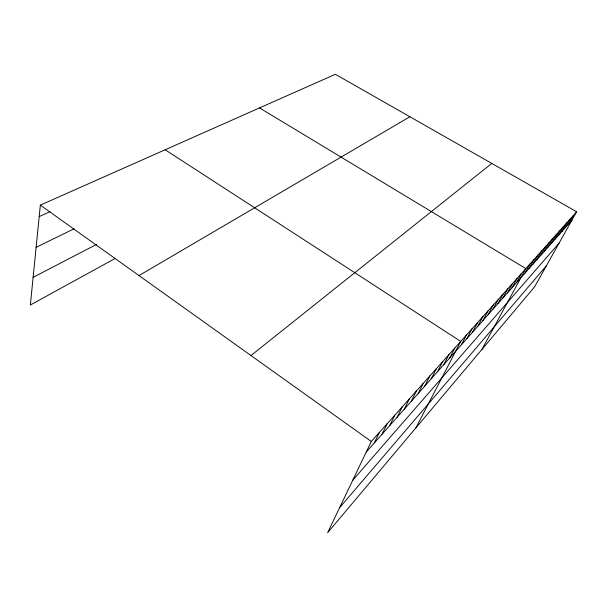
<?xml version="1.0" encoding="UTF-8"?>
<svg xmlns="http://www.w3.org/2000/svg" width="607" height="607" viewBox="0 0 607 607"><rect width="100%" height="100%" fill="white"/><g stroke="black" fill="none" stroke-linecap="round" stroke-linejoin="round"><path stroke-width="0.91" d="M576.65 211.775L371.302 441.464L327.628 532.718L534.532 286.936L576.65 211.775L335.368 74.282L40.35 205.12L30.35 304.995L114.571 258.794M374.261 443.011L379.352 432.457M382.069 434.21L387.175 423.701M389.664 425.644L394.785 415.188M397.061 417.312L402.191 406.91M404.254 409.201L409.399 398.852M411.265 401.303L416.41 391.007M418.094 393.609L423.238 383.366M424.748 386.105L429.893 375.923M431.228 378.798L436.38 368.669M437.556 371.674L442.7 361.597M443.717 364.724L448.869 354.7M449.741 357.94L454.878 347.978M415.932 427.821L460.751 341.415L165.165 149.77M461.343 344.852L466.472 335.011M466.942 338.547L472.064 328.751M472.413 332.378L477.527 322.651M477.755 326.354L482.861 316.679M482.982 320.466L488.074 310.852M488.089 314.714L493.165 305.154M493.081 309.084L498.15 299.585M497.968 303.583L503.021 294.137M502.74 298.196L507.786 288.803M507.414 292.923L512.445 283.59M511.997 287.771L517.005 278.492M516.474 282.718L521.466 273.499M481.943 349.412L525.844 268.605L259.53 107.917M524.972 273.142L529.941 264.022M529.008 268.59L533.955 259.53M532.961 264.136L537.893 255.122M536.838 259.766L541.755 250.805M540.647 255.471L545.549 246.571M544.38 251.268L549.259 242.413M548.045 247.132L552.909 238.331M551.642 243.081L556.49 234.325M555.177 239.097L560.003 230.394M558.645 235.19L563.455 226.532M562.052 231.35L566.839 222.746M565.39 227.579L570.17 219.021M568.683 223.877L573.44 215.371M339.601 507.702L546.383 265.79M352.697 480.327L559.077 243.134M366.226 452.063L571.908 220.235M250.987 355.543L491.769 163.404M139.003 275.578L409.9 116.756M33.119 277.346L96.414 244.454M36.124 247.33L74.031 228.824M39.205 216.593L50.123 211.615M40.35 205.12L371.302 441.464"/></g></svg>
